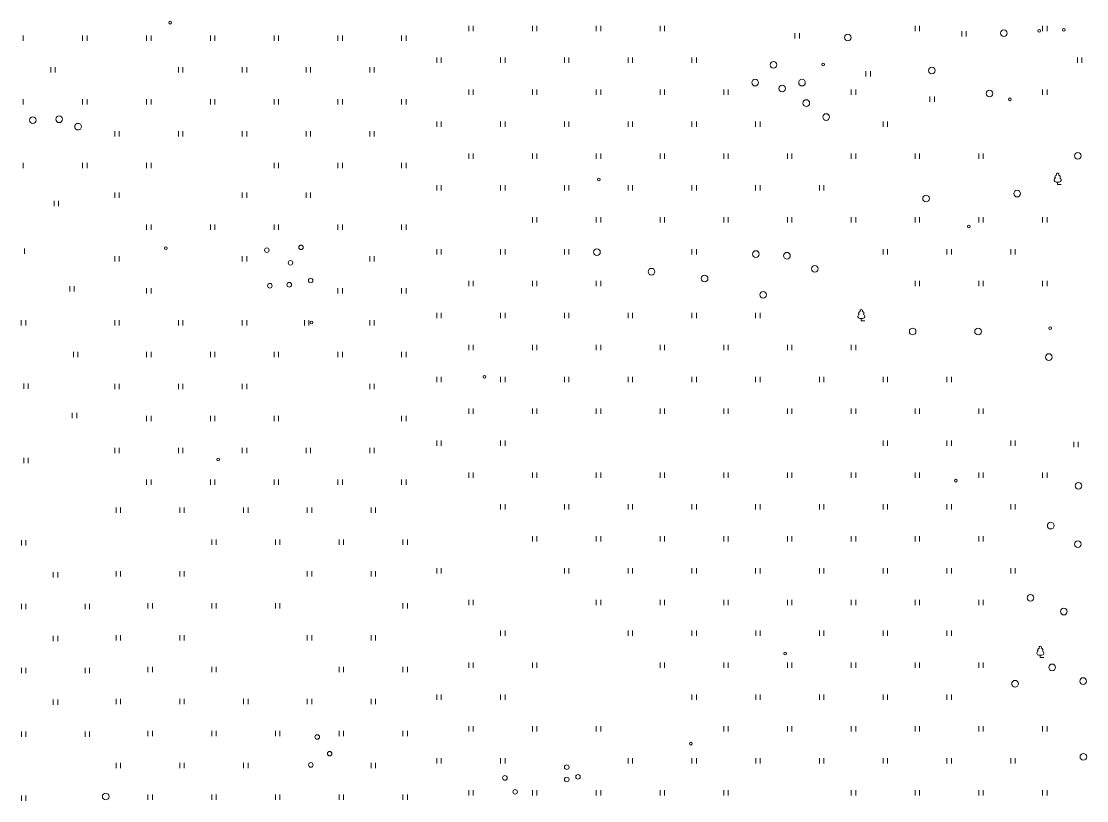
# Model space of a CAD drawing. Extents: x 1000 to 4000, y -4000 to -1000.
# Drawn here: x 3530.4 to 3998.2, y -3649.8 to -3307.8 of the extents above; entities that cross this region are included whole.
import ezdxf

# ---------------------------------------------------------------- set-up
doc = ezdxf.new("R2010")
doc.units = 0
doc.header["$MEASUREMENT"] = 0
doc.layers.get('0').update_dxf_attribs({"linetype": 'CONTINUOUS'})

msp = doc.modelspace()

# ---------------------------------------------------------------- linework, layer by layer
at = {"color": 253, "linetype": 'Continuous', "lineweight": 0}
for p, q in [((3985.46, -3379.37), (3985.46, -3378.28)), ((3985.46, -3379.37), (3986.96, -3379.37)), ((3899.24, -3439.21), (3899.24, -3438.13)), ((3899.24, -3439.21), (3900.74, -3439.21)), ((3977.87, -3587.01), (3977.87, -3585.92)), ((3977.87, -3587.01), (3979.37, -3587.01))]:
    msp.add_line(p, q, dxfattribs=at)
for points in [[(3726.86, -3312.04), (3726.86, -3309.7)], [(3728.81, -3309.7), (3728.81, -3312.04)], [(3754.86, -3312.04), (3754.86, -3309.7)], [(3756.81, -3309.7), (3756.81, -3312.04)], [(3782.86, -3312.04), (3782.86, -3309.7)], [(3784.81, -3309.7), (3784.81, -3312.04)], [(3810.86, -3312.04), (3810.86, -3309.7)], [(3812.81, -3309.7), (3812.81, -3312.04)], [(3922.86, -3312.04), (3922.86, -3309.7)], [(3924.81, -3309.7), (3924.81, -3312.04)], [(3943.37, -3314.34), (3943.37, -3312)], [(3945.32, -3312), (3945.32, -3314.34)], [(3978.86, -3312.04), (3978.86, -3309.7)], [(3980.81, -3309.7), (3980.81, -3312.04)], [(3531.25, -3313.92), (3531.25, -3316.26)], [(3557.3, -3316.26), (3557.3, -3313.92)], [(3559.25, -3313.92), (3559.25, -3316.26)], [(3585.4, -3316.26), (3585.4, -3313.92)], [(3587.35, -3313.92), (3587.35, -3316.26)], [(3613.4, -3316.26), (3613.4, -3313.92)], [(3615.35, -3313.92), (3615.35, -3316.26)], [(3641.4, -3316.26), (3641.4, -3313.92)], [(3643.35, -3313.92), (3643.35, -3316.26)], [(3669.4, -3316.26), (3669.4, -3313.92)], [(3671.35, -3313.92), (3671.35, -3316.26)], [(3697.4, -3316.26), (3697.4, -3313.92)], [(3699.35, -3313.92), (3699.35, -3316.26)], [(3870.11, -3315.27), (3870.11, -3312.93)], [(3872.06, -3312.93), (3872.06, -3315.27)], [(3712.86, -3326.04), (3712.86, -3323.7)], [(3714.81, -3323.7), (3714.81, -3326.04)], [(3740.86, -3326.04), (3740.86, -3323.7)], [(3742.81, -3323.7), (3742.81, -3326.04)], [(3768.86, -3326.04), (3768.86, -3323.7)], [(3770.81, -3323.7), (3770.81, -3326.04)], [(3796.86, -3326.04), (3796.86, -3323.7)], [(3798.81, -3323.7), (3798.81, -3326.04)], [(3824.86, -3326.04), (3824.86, -3323.7)], [(3826.81, -3323.7), (3826.81, -3326.04)], [(3994.15, -3325.94), (3994.15, -3323.6)], [(3996.1, -3323.6), (3996.1, -3325.94)], [(3543.3, -3330.26), (3543.3, -3327.92)], [(3545.25, -3327.92), (3545.25, -3330.26)], [(3599.4, -3330.26), (3599.4, -3327.92)], [(3601.35, -3327.92), (3601.35, -3330.26)], [(3627.4, -3330.26), (3627.4, -3327.92)], [(3629.35, -3327.92), (3629.35, -3330.26)], [(3655.4, -3330.26), (3655.4, -3327.92)], [(3657.35, -3327.92), (3657.35, -3330.26)], [(3683.4, -3330.26), (3683.4, -3327.92)], [(3685.35, -3327.92), (3685.35, -3330.26)], [(3901.3, -3332.02), (3901.3, -3329.68)], [(3903.25, -3329.68), (3903.25, -3332.02)], [(3726.86, -3340.04), (3726.86, -3337.7)], [(3728.81, -3337.7), (3728.81, -3340.04)], [(3754.86, -3340.04), (3754.86, -3337.7)], [(3756.81, -3337.7), (3756.81, -3340.04)], [(3782.86, -3340.04), (3782.86, -3337.7)], [(3784.81, -3337.7), (3784.81, -3340.04)], [(3810.86, -3340.04), (3810.86, -3337.7)], [(3812.81, -3337.7), (3812.81, -3340.04)], [(3838.86, -3340.04), (3838.86, -3337.7)], [(3840.81, -3337.7), (3840.81, -3340.04)], [(3894.86, -3340.04), (3894.86, -3337.7)], [(3896.81, -3337.7), (3896.81, -3340.04)], [(3978.86, -3340.04), (3978.86, -3337.7)], [(3980.81, -3337.7), (3980.81, -3340.04)], [(3531.25, -3341.92), (3531.25, -3344.26)], [(3557.3, -3344.26), (3557.3, -3341.92)], [(3559.25, -3341.92), (3559.25, -3344.26)], [(3585.4, -3344.26), (3585.4, -3341.92)], [(3587.35, -3341.92), (3587.35, -3344.26)], [(3613.4, -3344.26), (3613.4, -3341.92)], [(3615.35, -3341.92), (3615.35, -3344.26)], [(3641.4, -3344.26), (3641.4, -3341.92)], [(3643.35, -3341.92), (3643.35, -3344.26)], [(3669.4, -3344.26), (3669.4, -3341.92)], [(3671.35, -3341.92), (3671.35, -3344.26)], [(3697.4, -3344.26), (3697.4, -3341.92)], [(3699.35, -3341.92), (3699.35, -3344.26)], [(3929.42, -3343.11), (3929.42, -3340.77)], [(3931.37, -3340.77), (3931.37, -3343.11)], [(3712.86, -3354.04), (3712.86, -3351.7)], [(3714.81, -3351.7), (3714.81, -3354.04)], [(3740.86, -3354.04), (3740.86, -3351.7)], [(3742.81, -3351.7), (3742.81, -3354.04)], [(3768.86, -3354.04), (3768.86, -3351.7)], [(3770.81, -3351.7), (3770.81, -3354.04)], [(3796.86, -3354.04), (3796.86, -3351.7)], [(3798.81, -3351.7), (3798.81, -3354.04)], [(3824.86, -3354.04), (3824.86, -3351.7)], [(3826.81, -3351.7), (3826.81, -3354.04)], [(3852.86, -3354.04), (3852.86, -3351.7)], [(3854.81, -3351.7), (3854.81, -3354.04)], [(3908.86, -3354.04), (3908.86, -3351.7)], [(3910.81, -3351.7), (3910.81, -3354.04)], [(3571.4, -3358.26), (3571.4, -3355.92)], [(3573.35, -3355.92), (3573.35, -3358.26)], [(3599.4, -3358.26), (3599.4, -3355.92)], [(3601.35, -3355.92), (3601.35, -3358.26)], [(3627.4, -3358.26), (3627.4, -3355.92)], [(3629.35, -3355.92), (3629.35, -3358.26)], [(3655.4, -3358.26), (3655.4, -3355.92)], [(3657.35, -3355.92), (3657.35, -3358.26)], [(3683.4, -3358.26), (3683.4, -3355.92)], [(3685.35, -3355.92), (3685.35, -3358.26)], [(3726.86, -3368.04), (3726.86, -3365.7)], [(3728.81, -3365.7), (3728.81, -3368.04)], [(3754.86, -3368.04), (3754.86, -3365.7)], [(3756.81, -3365.7), (3756.81, -3368.04)], [(3782.86, -3368.04), (3782.86, -3365.7)], [(3784.81, -3365.7), (3784.81, -3368.04)], [(3810.86, -3368.04), (3810.86, -3365.7)], [(3812.81, -3365.7), (3812.81, -3368.04)], [(3838.86, -3368.04), (3838.86, -3365.7)], [(3840.81, -3365.7), (3840.81, -3368.04)], [(3866.86, -3368.04), (3866.86, -3365.7)], [(3868.81, -3365.7), (3868.81, -3368.04)], [(3894.86, -3368.04), (3894.86, -3365.7)], [(3896.81, -3365.7), (3896.81, -3368.04)], [(3922.86, -3368.04), (3922.86, -3365.7)], [(3924.81, -3365.7), (3924.81, -3368.04)], [(3950.86, -3368.04), (3950.86, -3365.7)], [(3952.81, -3365.7), (3952.81, -3368.04)], [(3531.25, -3369.92), (3531.25, -3372.26)], [(3557.3, -3372.26), (3557.3, -3369.92)], [(3559.25, -3369.92), (3559.25, -3372.26)], [(3585.4, -3372.26), (3585.4, -3369.92)], [(3587.35, -3369.92), (3587.35, -3372.26)], [(3641.4, -3372.26), (3641.4, -3369.92)], [(3643.35, -3369.92), (3643.35, -3372.26)], [(3669.4, -3372.26), (3669.4, -3369.92)], [(3671.35, -3369.92), (3671.35, -3372.26)], [(3697.4, -3372.26), (3697.4, -3369.92)], [(3699.35, -3369.92), (3699.35, -3372.26)], [(3712.86, -3382.04), (3712.86, -3379.7)], [(3714.81, -3379.7), (3714.81, -3382.04)], [(3740.86, -3382.04), (3740.86, -3379.7)], [(3742.81, -3379.7), (3742.81, -3382.04)], [(3768.86, -3382.04), (3768.86, -3379.7)], [(3770.81, -3379.7), (3770.81, -3382.04)], [(3796.86, -3382.04), (3796.86, -3379.7)], [(3798.81, -3379.7), (3798.81, -3382.04)], [(3824.86, -3382.04), (3824.86, -3379.7)], [(3826.81, -3379.7), (3826.81, -3382.04)], [(3852.86, -3382.04), (3852.86, -3379.7)], [(3854.81, -3379.7), (3854.81, -3382.04)], [(3880.86, -3382.04), (3880.86, -3379.7)], [(3882.81, -3379.7), (3882.81, -3382.04)], [(3984.77, -3378.28), (3986.13, -3378.28)], [(3544.75, -3388.94), (3544.75, -3386.6)], [(3546.7, -3386.6), (3546.7, -3388.94)], [(3571.4, -3385.2), (3571.4, -3382.86)], [(3573.35, -3382.86), (3573.35, -3385.2)], [(3627.4, -3385.2), (3627.4, -3382.86)], [(3629.35, -3382.86), (3629.35, -3385.2)], [(3655.4, -3385.2), (3655.4, -3382.86)], [(3657.35, -3382.86), (3657.35, -3385.2)], [(3754.86, -3396.04), (3754.86, -3393.7)], [(3756.81, -3393.7), (3756.81, -3396.04)], [(3782.86, -3396.04), (3782.86, -3393.7)], [(3784.81, -3393.7), (3784.81, -3396.04)], [(3810.86, -3396.04), (3810.86, -3393.7)], [(3812.81, -3393.7), (3812.81, -3396.04)], [(3838.86, -3396.04), (3838.86, -3393.7)], [(3840.81, -3393.7), (3840.81, -3396.04)], [(3866.86, -3396.04), (3866.86, -3393.7)], [(3868.81, -3393.7), (3868.81, -3396.04)], [(3894.86, -3396.04), (3894.86, -3393.7)], [(3896.81, -3393.7), (3896.81, -3396.04)], [(3922.86, -3396.04), (3922.86, -3393.7)], [(3924.81, -3393.7), (3924.81, -3396.04)], [(3950.86, -3396.04), (3950.86, -3393.7)], [(3952.81, -3393.7), (3952.81, -3396.04)], [(3978.86, -3396.04), (3978.86, -3393.7)], [(3980.81, -3393.7), (3980.81, -3396.04)], [(3585.4, -3399.2), (3585.4, -3396.86)], [(3587.35, -3396.86), (3587.35, -3399.2)], [(3613.4, -3399.2), (3613.4, -3396.86)], [(3615.35, -3396.86), (3615.35, -3399.2)], [(3641.4, -3399.2), (3641.4, -3396.86)], [(3643.35, -3396.86), (3643.35, -3399.2)], [(3669.4, -3399.2), (3669.4, -3396.86)], [(3671.35, -3396.86), (3671.35, -3399.2)], [(3697.4, -3399.2), (3697.4, -3396.86)], [(3699.35, -3396.86), (3699.35, -3399.2)], [(3531.78, -3407.44), (3531.78, -3409.78)], [(3712.86, -3410.04), (3712.86, -3407.7)], [(3714.81, -3407.7), (3714.81, -3410.04)], [(3740.86, -3410.04), (3740.86, -3407.7)], [(3742.81, -3407.7), (3742.81, -3410.04)], [(3768.86, -3410.04), (3768.86, -3407.7)], [(3770.81, -3407.7), (3770.81, -3410.04)], [(3824.86, -3410.04), (3824.86, -3407.7)], [(3826.81, -3407.7), (3826.81, -3410.04)], [(3908.86, -3410.04), (3908.86, -3407.7)], [(3910.81, -3407.7), (3910.81, -3410.04)], [(3936.86, -3410.04), (3936.86, -3407.7)], [(3938.81, -3407.7), (3938.81, -3410.04)], [(3964.86, -3410.04), (3964.86, -3407.7)], [(3966.81, -3407.7), (3966.81, -3410.04)], [(3571.4, -3413.2), (3571.4, -3410.86)], [(3573.35, -3410.86), (3573.35, -3413.2)], [(3627.4, -3413.2), (3627.4, -3410.86)], [(3629.35, -3410.86), (3629.35, -3413.2)], [(3683.4, -3413.2), (3683.4, -3410.86)], [(3685.35, -3410.86), (3685.35, -3413.2)], [(3551.68, -3426.34), (3551.68, -3424.01)], [(3553.63, -3424.01), (3553.63, -3426.34)], [(3726.86, -3424.04), (3726.86, -3421.7)], [(3728.81, -3421.7), (3728.81, -3424.04)], [(3754.86, -3424.04), (3754.86, -3421.7)], [(3756.81, -3421.7), (3756.81, -3424.04)], [(3782.86, -3424.04), (3782.86, -3421.7)], [(3784.81, -3421.7), (3784.81, -3424.04)], [(3922.86, -3424.04), (3922.86, -3421.7)], [(3924.81, -3421.7), (3924.81, -3424.04)], [(3950.86, -3424.04), (3950.86, -3421.7)], [(3952.81, -3421.7), (3952.81, -3424.04)], [(3978.86, -3424.04), (3978.86, -3421.7)], [(3980.81, -3421.7), (3980.81, -3424.04)], [(3585.4, -3427.2), (3585.4, -3424.86)], [(3587.35, -3424.86), (3587.35, -3427.2)], [(3669.4, -3427.2), (3669.4, -3424.86)], [(3671.35, -3424.86), (3671.35, -3427.2)], [(3697.4, -3427.2), (3697.4, -3424.86)], [(3699.35, -3424.86), (3699.35, -3427.2)], [(3571.4, -3441.2), (3571.4, -3438.86)], [(3573.35, -3438.86), (3573.35, -3441.2)], [(3599.4, -3441.2), (3599.4, -3438.86)], [(3601.35, -3438.86), (3601.35, -3441.2)], [(3627.4, -3441.2), (3627.4, -3438.86)], [(3629.35, -3438.86), (3629.35, -3441.2)], [(3654.71, -3441.2), (3654.71, -3438.86)], [(3656.66, -3438.86), (3656.66, -3441.2)], [(3683.4, -3441.2), (3683.4, -3438.86)], [(3685.35, -3438.86), (3685.35, -3441.2)], [(3712.86, -3438.04), (3712.86, -3435.7)], [(3714.81, -3435.7), (3714.81, -3438.04)], [(3740.86, -3438.04), (3740.86, -3435.7)], [(3742.81, -3435.7), (3742.81, -3438.04)], [(3768.86, -3438.04), (3768.86, -3435.7)], [(3770.81, -3435.7), (3770.81, -3438.04)], [(3796.86, -3438.04), (3796.86, -3435.7)], [(3798.81, -3435.7), (3798.81, -3438.04)], [(3824.86, -3438.04), (3824.86, -3435.7)], [(3826.81, -3435.7), (3826.81, -3438.04)], [(3852.86, -3438.04), (3852.86, -3435.7)], [(3854.81, -3435.7), (3854.81, -3438.04)], [(3898.55, -3438.13), (3899.92, -3438.13)], [(3530.36, -3441.31), (3530.36, -3438.97)], [(3532.31, -3438.97), (3532.31, -3441.31)], [(3553.28, -3455.2), (3553.28, -3452.86)], [(3555.23, -3452.86), (3555.23, -3455.2)], [(3585.4, -3455.2), (3585.4, -3452.86)], [(3587.35, -3452.86), (3587.35, -3455.2)], [(3613.4, -3455.2), (3613.4, -3452.86)], [(3615.35, -3452.86), (3615.35, -3455.2)], [(3641.4, -3455.2), (3641.4, -3452.86)], [(3643.35, -3452.86), (3643.35, -3455.2)], [(3669.4, -3455.2), (3669.4, -3452.86)], [(3671.35, -3452.86), (3671.35, -3455.2)], [(3697.4, -3455.2), (3697.4, -3452.86)], [(3699.35, -3452.86), (3699.35, -3455.2)], [(3726.86, -3452.04), (3726.86, -3449.7)], [(3728.81, -3449.7), (3728.81, -3452.04)], [(3754.86, -3452.04), (3754.86, -3449.7)], [(3756.81, -3449.7), (3756.81, -3452.04)], [(3782.86, -3452.04), (3782.86, -3449.7)], [(3784.81, -3449.7), (3784.81, -3452.04)], [(3810.86, -3452.04), (3810.86, -3449.7)], [(3812.81, -3449.7), (3812.81, -3452.04)], [(3838.86, -3452.04), (3838.86, -3449.7)], [(3840.81, -3449.7), (3840.81, -3452.04)], [(3866.86, -3452.04), (3866.86, -3449.7)], [(3868.81, -3449.7), (3868.81, -3452.04)], [(3894.86, -3452.04), (3894.86, -3449.7)], [(3896.81, -3449.7), (3896.81, -3452.04)], [(3531.43, -3469.09), (3531.43, -3466.75)], [(3533.38, -3466.75), (3533.38, -3469.09)], [(3571.4, -3469.2), (3571.4, -3466.86)], [(3573.35, -3466.86), (3573.35, -3469.2)], [(3599.4, -3469.2), (3599.4, -3466.86)], [(3601.35, -3466.86), (3601.35, -3469.2)], [(3627.4, -3469.2), (3627.4, -3466.86)], [(3629.35, -3466.86), (3629.35, -3469.2)], [(3683.4, -3469.2), (3683.4, -3466.86)], [(3685.35, -3466.86), (3685.35, -3469.2)], [(3712.86, -3466.04), (3712.86, -3463.7)], [(3714.81, -3463.7), (3714.81, -3466.04)], [(3740.86, -3466.04), (3740.86, -3463.7)], [(3742.81, -3463.7), (3742.81, -3466.04)], [(3768.86, -3466.04), (3768.86, -3463.7)], [(3770.81, -3463.7), (3770.81, -3466.04)], [(3796.86, -3466.04), (3796.86, -3463.7)], [(3798.81, -3463.7), (3798.81, -3466.04)], [(3824.86, -3466.04), (3824.86, -3463.7)], [(3826.81, -3463.7), (3826.81, -3466.04)], [(3852.86, -3466.04), (3852.86, -3463.7)], [(3854.81, -3463.7), (3854.81, -3466.04)], [(3880.86, -3466.04), (3880.86, -3463.7)], [(3882.81, -3463.7), (3882.81, -3466.04)], [(3908.86, -3466.04), (3908.86, -3463.7)], [(3910.81, -3463.7), (3910.81, -3466.04)], [(3936.86, -3466.04), (3936.86, -3463.7)], [(3938.81, -3463.7), (3938.81, -3466.04)], [(3552.75, -3481.91), (3552.75, -3479.57)], [(3554.7, -3479.57), (3554.7, -3481.91)], [(3585.4, -3483.2), (3585.4, -3480.86)], [(3587.35, -3480.86), (3587.35, -3483.2)], [(3613.4, -3483.2), (3613.4, -3480.86)], [(3615.35, -3480.86), (3615.35, -3483.2)], [(3641.4, -3483.2), (3641.4, -3480.86)], [(3643.35, -3480.86), (3643.35, -3483.2)], [(3697.4, -3483.2), (3697.4, -3480.86)], [(3699.35, -3480.86), (3699.35, -3483.2)], [(3726.86, -3480.04), (3726.86, -3477.7)], [(3728.81, -3477.7), (3728.81, -3480.04)], [(3754.86, -3480.04), (3754.86, -3477.7)], [(3756.81, -3477.7), (3756.81, -3480.04)], [(3782.86, -3480.04), (3782.86, -3477.7)], [(3784.81, -3477.7), (3784.81, -3480.04)], [(3810.86, -3480.04), (3810.86, -3477.7)], [(3812.81, -3477.7), (3812.81, -3480.04)], [(3838.86, -3480.04), (3838.86, -3477.7)], [(3840.81, -3477.7), (3840.81, -3480.04)], [(3866.86, -3480.04), (3866.86, -3477.7)], [(3868.81, -3477.7), (3868.81, -3480.04)], [(3894.86, -3480.04), (3894.86, -3477.7)], [(3896.81, -3477.7), (3896.81, -3480.04)], [(3922.86, -3480.04), (3922.86, -3477.7)], [(3924.81, -3477.7), (3924.81, -3480.04)], [(3950.86, -3480.04), (3950.86, -3477.7)], [(3952.81, -3477.7), (3952.81, -3480.04)], [(3571.4, -3497.2), (3571.4, -3494.86)], [(3573.35, -3494.86), (3573.35, -3497.2)], [(3599.4, -3497.2), (3599.4, -3494.86)], [(3601.35, -3494.86), (3601.35, -3497.2)], [(3627.4, -3497.2), (3627.4, -3494.86)], [(3629.35, -3494.86), (3629.35, -3497.2)], [(3655.4, -3497.2), (3655.4, -3494.86)], [(3657.35, -3494.86), (3657.35, -3497.2)], [(3683.4, -3497.2), (3683.4, -3494.86)], [(3685.35, -3494.86), (3685.35, -3497.2)], [(3712.86, -3494.04), (3712.86, -3491.7)], [(3714.81, -3491.7), (3714.81, -3494.04)], [(3740.86, -3494.04), (3740.86, -3491.7)], [(3742.81, -3491.7), (3742.81, -3494.04)], [(3908.86, -3494.04), (3908.86, -3491.7)], [(3910.81, -3491.7), (3910.81, -3494.04)], [(3936.86, -3494.04), (3936.86, -3491.7)], [(3938.81, -3491.7), (3938.81, -3494.04)], [(3964.86, -3494.04), (3964.86, -3491.7)], [(3966.81, -3491.7), (3966.81, -3494.04)], [(3992.56, -3494.57), (3992.56, -3492.23)], [(3994.51, -3492.23), (3994.51, -3494.57)], [(3531.43, -3501.68), (3531.43, -3499.34)], [(3533.38, -3499.34), (3533.38, -3501.68)], [(3585.4, -3511.2), (3585.4, -3508.86)], [(3587.35, -3508.86), (3587.35, -3511.2)], [(3613.4, -3511.2), (3613.4, -3508.86)], [(3615.35, -3508.86), (3615.35, -3511.2)], [(3641.4, -3511.2), (3641.4, -3508.86)], [(3643.35, -3508.86), (3643.35, -3511.2)], [(3669.4, -3511.2), (3669.4, -3508.86)], [(3671.35, -3508.86), (3671.35, -3511.2)], [(3697.4, -3511.2), (3697.4, -3508.86)], [(3699.35, -3508.86), (3699.35, -3511.2)], [(3726.86, -3508.04), (3726.86, -3505.7)], [(3728.81, -3505.7), (3728.81, -3508.04)], [(3754.86, -3508.04), (3754.86, -3505.7)], [(3756.81, -3505.7), (3756.81, -3508.04)], [(3782.86, -3508.04), (3782.86, -3505.7)], [(3784.81, -3505.7), (3784.81, -3508.04)], [(3810.86, -3508.04), (3810.86, -3505.7)], [(3812.81, -3505.7), (3812.81, -3508.04)], [(3838.86, -3508.04), (3838.86, -3505.7)], [(3840.81, -3505.7), (3840.81, -3508.04)], [(3866.86, -3508.04), (3866.86, -3505.7)], [(3868.81, -3505.7), (3868.81, -3508.04)], [(3894.86, -3508.04), (3894.86, -3505.7)], [(3896.81, -3505.7), (3896.81, -3508.04)], [(3922.86, -3508.04), (3922.86, -3505.7)], [(3924.81, -3505.7), (3924.81, -3508.04)], [(3950.86, -3508.04), (3950.86, -3505.7)], [(3952.81, -3505.7), (3952.81, -3508.04)], [(3978.86, -3508.04), (3978.86, -3505.7)], [(3980.81, -3505.7), (3980.81, -3508.04)], [(3571.97, -3523.45), (3571.97, -3521.11)], [(3573.92, -3521.11), (3573.92, -3523.45)], [(3599.97, -3523.45), (3599.97, -3521.11)], [(3601.92, -3521.11), (3601.92, -3523.45)], [(3627.97, -3523.45), (3627.97, -3521.11)], [(3629.92, -3521.11), (3629.92, -3523.45)], [(3655.97, -3523.45), (3655.97, -3521.11)], [(3657.92, -3521.11), (3657.92, -3523.45)], [(3683.97, -3523.45), (3683.97, -3521.11)], [(3685.92, -3521.11), (3685.92, -3523.45)], [(3740.86, -3522.04), (3740.86, -3519.7)], [(3742.81, -3519.7), (3742.81, -3522.04)], [(3768.86, -3522.04), (3768.86, -3519.7)], [(3770.81, -3519.7), (3770.81, -3522.04)], [(3796.86, -3522.04), (3796.86, -3519.7)], [(3798.81, -3519.7), (3798.81, -3522.04)], [(3824.86, -3522.04), (3824.86, -3519.7)], [(3826.81, -3519.7), (3826.81, -3522.04)], [(3852.86, -3522.04), (3852.86, -3519.7)], [(3854.81, -3519.7), (3854.81, -3522.04)], [(3880.86, -3522.04), (3880.86, -3519.7)], [(3882.81, -3519.7), (3882.81, -3522.04)], [(3908.86, -3522.04), (3908.86, -3519.7)], [(3910.81, -3519.7), (3910.81, -3522.04)], [(3936.86, -3522.04), (3936.86, -3519.7)], [(3938.81, -3519.7), (3938.81, -3522.04)], [(3964.86, -3522.04), (3964.86, -3519.7)], [(3966.81, -3519.7), (3966.81, -3522.04)], [(3530.4, -3537.78), (3530.4, -3535.44)], [(3532.35, -3535.44), (3532.35, -3537.78)], [(3613.97, -3537.45), (3613.97, -3535.11)], [(3615.92, -3535.11), (3615.92, -3537.45)], [(3641.97, -3537.45), (3641.97, -3535.11)], [(3643.92, -3535.11), (3643.92, -3537.45)], [(3669.97, -3537.45), (3669.97, -3535.11)], [(3671.92, -3535.11), (3671.92, -3537.45)], [(3697.97, -3537.45), (3697.97, -3535.11)], [(3699.92, -3535.11), (3699.92, -3537.45)], [(3754.86, -3536.04), (3754.86, -3533.7)], [(3756.81, -3533.7), (3756.81, -3536.04)], [(3782.86, -3536.04), (3782.86, -3533.7)], [(3784.81, -3533.7), (3784.81, -3536.04)], [(3810.86, -3536.04), (3810.86, -3533.7)], [(3812.81, -3533.7), (3812.81, -3536.04)], [(3838.86, -3536.04), (3838.86, -3533.7)], [(3840.81, -3533.7), (3840.81, -3536.04)], [(3866.86, -3536.04), (3866.86, -3533.7)], [(3868.81, -3533.7), (3868.81, -3536.04)], [(3894.86, -3536.04), (3894.86, -3533.7)], [(3896.81, -3533.7), (3896.81, -3536.04)], [(3922.86, -3536.04), (3922.86, -3533.7)], [(3924.81, -3533.7), (3924.81, -3536.04)], [(3950.86, -3536.04), (3950.86, -3533.7)], [(3952.81, -3533.7), (3952.81, -3536.04)], [(3544.4, -3551.78), (3544.4, -3549.44)], [(3546.35, -3549.44), (3546.35, -3551.78)], [(3571.97, -3551.45), (3571.97, -3549.11)], [(3573.92, -3549.11), (3573.92, -3551.45)], [(3599.97, -3551.45), (3599.97, -3549.11)], [(3601.92, -3549.11), (3601.92, -3551.45)], [(3655.97, -3551.45), (3655.97, -3549.11)], [(3657.92, -3549.11), (3657.92, -3551.45)], [(3683.97, -3551.45), (3683.97, -3549.11)], [(3685.92, -3549.11), (3685.92, -3551.45)], [(3712.86, -3550.04), (3712.86, -3547.7)], [(3714.81, -3547.7), (3714.81, -3550.04)], [(3768.86, -3550.04), (3768.86, -3547.7)], [(3770.81, -3547.7), (3770.81, -3550.04)], [(3796.86, -3550.04), (3796.86, -3547.7)], [(3798.81, -3547.7), (3798.81, -3550.04)], [(3824.86, -3550.04), (3824.86, -3547.7)], [(3826.81, -3547.7), (3826.81, -3550.04)], [(3852.86, -3550.04), (3852.86, -3547.7)], [(3854.81, -3547.7), (3854.81, -3550.04)], [(3880.86, -3550.04), (3880.86, -3547.7)], [(3882.81, -3547.7), (3882.81, -3550.04)], [(3908.86, -3550.04), (3908.86, -3547.7)], [(3910.81, -3547.7), (3910.81, -3550.04)], [(3936.86, -3550.04), (3936.86, -3547.7)], [(3938.81, -3547.7), (3938.81, -3550.04)], [(3964.86, -3550.04), (3964.86, -3547.7)], [(3966.81, -3547.7), (3966.81, -3550.04)], [(3530.4, -3565.78), (3530.4, -3563.44)], [(3532.35, -3563.44), (3532.35, -3565.78)], [(3558.4, -3565.78), (3558.4, -3563.44)], [(3560.35, -3563.44), (3560.35, -3565.78)], [(3585.97, -3565.45), (3585.97, -3563.11)], [(3587.92, -3563.11), (3587.92, -3565.45)], [(3613.97, -3565.45), (3613.97, -3563.11)], [(3615.92, -3563.11), (3615.92, -3565.45)], [(3641.97, -3565.45), (3641.97, -3563.11)], [(3643.92, -3563.11), (3643.92, -3565.45)], [(3697.97, -3565.45), (3697.97, -3563.11)], [(3699.92, -3563.11), (3699.92, -3565.45)], [(3726.86, -3564.04), (3726.86, -3561.7)], [(3728.81, -3561.7), (3728.81, -3564.04)], [(3782.86, -3564.04), (3782.86, -3561.7)], [(3784.81, -3561.7), (3784.81, -3564.04)], [(3810.86, -3564.04), (3810.86, -3561.7)], [(3812.81, -3561.7), (3812.81, -3564.04)], [(3838.86, -3564.04), (3838.86, -3561.7)], [(3840.81, -3561.7), (3840.81, -3564.04)], [(3866.86, -3564.04), (3866.86, -3561.7)], [(3868.81, -3561.7), (3868.81, -3564.04)], [(3894.86, -3564.04), (3894.86, -3561.7)], [(3896.81, -3561.7), (3896.81, -3564.04)], [(3922.86, -3564.04), (3922.86, -3561.7)], [(3924.81, -3561.7), (3924.81, -3564.04)], [(3950.86, -3564.04), (3950.86, -3561.7)], [(3952.81, -3561.7), (3952.81, -3564.04)], [(3544.4, -3579.78), (3544.4, -3577.44)], [(3546.35, -3577.44), (3546.35, -3579.78)], [(3571.97, -3579.45), (3571.97, -3577.11)], [(3573.92, -3577.11), (3573.92, -3579.45)], [(3599.97, -3579.45), (3599.97, -3577.11)], [(3601.92, -3577.11), (3601.92, -3579.45)], [(3655.97, -3579.45), (3655.97, -3577.11)], [(3657.92, -3577.11), (3657.92, -3579.45)], [(3683.97, -3579.45), (3683.97, -3577.11)], [(3685.92, -3577.11), (3685.92, -3579.45)], [(3740.87, -3577.49), (3740.87, -3575.14)], [(3742.82, -3575.14), (3742.82, -3577.49)], [(3796.87, -3577.49), (3796.87, -3575.14)], [(3798.82, -3575.14), (3798.82, -3577.49)], [(3824.87, -3577.49), (3824.87, -3575.14)], [(3826.82, -3575.14), (3826.82, -3577.49)], [(3852.87, -3577.49), (3852.87, -3575.14)], [(3854.82, -3575.14), (3854.82, -3577.49)], [(3880.87, -3577.49), (3880.87, -3575.14)], [(3882.82, -3575.14), (3882.82, -3577.49)], [(3908.87, -3577.49), (3908.87, -3575.14)], [(3910.82, -3575.14), (3910.82, -3577.49)], [(3936.87, -3577.49), (3936.87, -3575.14)], [(3938.82, -3575.14), (3938.82, -3577.49)], [(3977.18, -3585.92), (3978.54, -3585.92)], [(3530.4, -3593.78), (3530.4, -3591.44)], [(3532.35, -3591.44), (3532.35, -3593.78)], [(3558.4, -3593.78), (3558.4, -3591.44)], [(3560.35, -3591.44), (3560.35, -3593.78)], [(3585.97, -3593.45), (3585.97, -3591.11)], [(3587.92, -3591.11), (3587.92, -3593.45)], [(3613.97, -3593.45), (3613.97, -3591.11)], [(3615.92, -3591.11), (3615.92, -3593.45)], [(3669.97, -3593.45), (3669.97, -3591.11)], [(3671.92, -3591.11), (3671.92, -3593.45)], [(3697.97, -3593.45), (3697.97, -3591.11)], [(3699.92, -3591.11), (3699.92, -3593.45)], [(3726.87, -3591.49), (3726.87, -3589.14)], [(3728.82, -3589.14), (3728.82, -3591.49)], [(3754.87, -3591.49), (3754.87, -3589.14)], [(3756.82, -3589.14), (3756.82, -3591.49)], [(3810.87, -3591.49), (3810.87, -3589.14)], [(3812.82, -3589.14), (3812.82, -3591.49)], [(3838.87, -3591.49), (3838.87, -3589.14)], [(3840.82, -3589.14), (3840.82, -3591.49)], [(3866.87, -3591.49), (3866.87, -3589.14)], [(3868.82, -3589.14), (3868.82, -3591.49)], [(3894.87, -3591.49), (3894.87, -3589.14)], [(3896.82, -3589.14), (3896.82, -3591.49)], [(3922.87, -3591.49), (3922.87, -3589.14)], [(3924.82, -3589.14), (3924.82, -3591.49)], [(3950.87, -3591.49), (3950.87, -3589.14)], [(3952.82, -3589.14), (3952.82, -3591.49)], [(3544.4, -3607.78), (3544.4, -3605.44)], [(3546.35, -3605.44), (3546.35, -3607.78)], [(3571.97, -3607.45), (3571.97, -3605.11)], [(3573.92, -3605.11), (3573.92, -3607.45)], [(3599.97, -3607.45), (3599.97, -3605.11)], [(3601.92, -3605.11), (3601.92, -3607.45)], [(3627.97, -3607.45), (3627.97, -3605.11)], [(3629.92, -3605.11), (3629.92, -3607.45)], [(3655.97, -3607.45), (3655.97, -3605.11)], [(3657.92, -3605.11), (3657.92, -3607.45)], [(3683.97, -3607.45), (3683.97, -3605.11)], [(3685.92, -3605.11), (3685.92, -3607.45)], [(3712.87, -3605.49), (3712.87, -3603.14)], [(3714.82, -3603.14), (3714.82, -3605.49)], [(3740.87, -3605.49), (3740.87, -3603.14)], [(3742.82, -3603.14), (3742.82, -3605.49)], [(3824.87, -3605.49), (3824.87, -3603.14)], [(3826.82, -3603.14), (3826.82, -3605.49)], [(3852.87, -3605.49), (3852.87, -3603.14)], [(3854.82, -3603.14), (3854.82, -3605.49)], [(3880.87, -3605.49), (3880.87, -3603.14)], [(3882.82, -3603.14), (3882.82, -3605.49)], [(3908.87, -3605.49), (3908.87, -3603.14)], [(3910.82, -3603.14), (3910.82, -3605.49)], [(3936.87, -3605.49), (3936.87, -3603.14)], [(3938.82, -3603.14), (3938.82, -3605.49)], [(3530.4, -3621.78), (3530.4, -3619.44)], [(3532.35, -3619.44), (3532.35, -3621.78)], [(3558.4, -3621.78), (3558.4, -3619.44)], [(3560.35, -3619.44), (3560.35, -3621.78)], [(3585.97, -3621.45), (3585.97, -3619.11)], [(3587.92, -3619.11), (3587.92, -3621.45)], [(3613.97, -3621.45), (3613.97, -3619.11)], [(3615.92, -3619.11), (3615.92, -3621.45)], [(3641.97, -3621.45), (3641.97, -3619.11)], [(3643.92, -3619.11), (3643.92, -3621.45)], [(3669.97, -3621.45), (3669.97, -3619.11)], [(3671.92, -3619.11), (3671.92, -3621.45)], [(3697.97, -3621.45), (3697.97, -3619.11)], [(3699.92, -3619.11), (3699.92, -3621.45)], [(3726.87, -3619.49), (3726.87, -3617.14)], [(3728.82, -3617.14), (3728.82, -3619.49)], [(3754.87, -3619.49), (3754.87, -3617.14)], [(3756.82, -3617.14), (3756.82, -3619.49)], [(3782.87, -3619.49), (3782.87, -3617.14)], [(3784.82, -3617.14), (3784.82, -3619.49)], [(3838.87, -3619.49), (3838.87, -3617.14)], [(3840.82, -3617.14), (3840.82, -3619.49)], [(3866.87, -3619.49), (3866.87, -3617.14)], [(3868.82, -3617.14), (3868.82, -3619.49)], [(3894.87, -3619.49), (3894.87, -3617.14)], [(3896.82, -3617.14), (3896.82, -3619.49)], [(3922.87, -3619.49), (3922.87, -3617.14)], [(3924.82, -3617.14), (3924.82, -3619.49)], [(3950.87, -3619.49), (3950.87, -3617.14)], [(3952.82, -3617.14), (3952.82, -3619.49)], [(3978.87, -3619.49), (3978.87, -3617.14)], [(3980.82, -3617.14), (3980.82, -3619.49)], [(3571.97, -3635.45), (3571.97, -3633.11)], [(3573.92, -3633.11), (3573.92, -3635.45)], [(3599.97, -3635.45), (3599.97, -3633.11)], [(3601.92, -3633.11), (3601.92, -3635.45)], [(3627.97, -3635.45), (3627.97, -3633.11)], [(3629.92, -3633.11), (3629.92, -3635.45)], [(3683.97, -3635.45), (3683.97, -3633.11)], [(3685.92, -3633.11), (3685.92, -3635.45)], [(3712.87, -3633.49), (3712.87, -3631.14)], [(3714.82, -3631.14), (3714.82, -3633.49)], [(3740.87, -3633.49), (3740.87, -3631.14)], [(3742.82, -3631.14), (3742.82, -3633.49)], [(3796.87, -3633.49), (3796.87, -3631.14)], [(3798.82, -3631.14), (3798.82, -3633.49)], [(3824.87, -3633.49), (3824.87, -3631.14)], [(3826.82, -3631.14), (3826.82, -3633.49)], [(3852.87, -3633.49), (3852.87, -3631.14)], [(3854.82, -3631.14), (3854.82, -3633.49)], [(3880.87, -3633.49), (3880.87, -3631.14)], [(3882.82, -3631.14), (3882.82, -3633.49)], [(3908.87, -3633.49), (3908.87, -3631.14)], [(3910.82, -3631.14), (3910.82, -3633.49)], [(3936.87, -3633.49), (3936.87, -3631.14)], [(3938.82, -3631.14), (3938.82, -3633.49)], [(3964.87, -3633.49), (3964.87, -3631.14)], [(3966.82, -3631.14), (3966.82, -3633.49)], [(3530.4, -3649.78), (3530.4, -3647.44)], [(3532.35, -3647.44), (3532.35, -3649.78)], [(3585.97, -3649.45), (3585.97, -3647.11)], [(3587.92, -3647.11), (3587.92, -3649.45)], [(3613.97, -3649.45), (3613.97, -3647.11)], [(3615.92, -3647.11), (3615.92, -3649.45)], [(3641.97, -3649.45), (3641.97, -3647.11)], [(3643.92, -3647.11), (3643.92, -3649.45)], [(3669.97, -3649.45), (3669.97, -3647.11)], [(3671.92, -3647.11), (3671.92, -3649.45)], [(3697.97, -3649.45), (3697.97, -3647.11)], [(3699.92, -3647.11), (3699.92, -3649.45)], [(3726.87, -3647.49), (3726.87, -3645.14)], [(3728.82, -3645.14), (3728.82, -3647.49)], [(3754.87, -3647.49), (3754.87, -3645.14)], [(3756.82, -3645.14), (3756.82, -3647.49)], [(3782.87, -3647.49), (3782.87, -3645.14)], [(3784.82, -3645.14), (3784.82, -3647.49)], [(3810.87, -3647.49), (3810.87, -3645.14)], [(3812.82, -3645.14), (3812.82, -3647.49)], [(3838.87, -3647.49), (3838.87, -3645.14)], [(3840.82, -3645.14), (3840.82, -3647.49)], [(3894.87, -3647.49), (3894.87, -3645.14)], [(3896.82, -3645.14), (3896.82, -3647.49)], [(3922.87, -3647.49), (3922.87, -3645.14)], [(3924.82, -3645.14), (3924.82, -3647.49)], [(3950.87, -3647.49), (3950.87, -3645.14)], [(3952.82, -3645.14), (3952.82, -3647.49)], [(3978.87, -3647.49), (3978.87, -3645.14)], [(3980.82, -3645.14), (3980.82, -3647.49)]]:
    msp.add_lwpolyline(points, dxfattribs=at)
for centre, radius in [((3595.7, -3308.35), 0.6), ((3961.81, -3312.99), 1.46), ((3977.35, -3311.91), 0.6), ((3988.2, -3311.45), 0.6), ((3893.38, -3314.81), 1.46), ((3860.69, -3326.87), 1.46), ((3882.54, -3326.7), 0.6), ((3930.19, -3329.33), 1.46), ((3852.66, -3334.66), 1.46), ((3864.47, -3337.22), 1.46), ((3873.21, -3334.66), 1.46), ((3955.59, -3339.44), 1.46), ((3875.1, -3343.62), 1.46), ((3964.43, -3342), 0.6), ((3535.46, -3351.1), 1.46), ((3546.98, -3350.74), 1.46), ((3883.83, -3349.75), 1.46), ((3555.27, -3353.98), 1.46), ((3994.38, -3366.77), 1.46), ((3783.95, -3377.19), 0.6), ((3967.7, -3383.37), 1.46), ((3927.68, -3385.51), 1.46), ((3946.53, -3397.83), 0.6), ((3653.2, -3406.94), 1), ((3593.86, -3407.25), 0.6), ((3638.21, -3408.17), 1), ((3783.16, -3409.02), 1.46), ((3852.92, -3409.89), 1.46), ((3866.61, -3410.61), 1.46), ((3648.59, -3413.72), 1), ((3878.86, -3416.37), 1.46), ((3807.09, -3417.62), 1.46), ((3830.44, -3420.63), 1.46), ((3639.53, -3423.8), 1), ((3648.03, -3423.35), 1), ((3657.46, -3421.48), 1), ((3856.18, -3427.79), 1.46), ((3657.8, -3439.87), 0.6), ((3921.81, -3443.85), 1.46), ((3950.53, -3443.85), 1.46), ((3982.14, -3442.42), 0.6), ((3981.58, -3455.09), 1.46), ((3733.79, -3463.72), 0.6), ((3616.81, -3500.04), 0.6), ((3940.75, -3509.35), 0.6), ((3994.68, -3511.63), 1.46), ((3982.43, -3529.08), 1.46), ((3994.33, -3537.21), 1.46), ((3973.52, -3560.76), 1.46), ((3988.24, -3566.81), 1.46), ((3865.85, -3585.23), 0.6), ((3983.12, -3591.27), 1.46), ((3966.77, -3598.44), 1.46), ((3996.65, -3597.28), 1.46), ((3660.33, -3621.82), 1), ((3824.39, -3624.75), 0.6), ((3665.76, -3629.13), 1), ((3996.78, -3630.57), 1.46), ((3657.49, -3634.09), 1), ((3769.89, -3635.08), 1), ((3742.74, -3639.79), 1), ((3769.89, -3640.5), 1), ((3774.85, -3639.32), 1), ((3567.42, -3647.97), 1.46), ((3747.22, -3645.92), 1)]:
    msp.add_circle(centre, radius, dxfattribs=at)
for centre, radius, start, end in [((3984.78, -3377.4), 0.879, 108.3532, 269.3875), ((3985.02, -3376.02), 0.754, 88.1329, 226.6634), ((3985.46, -3374.91), 0.545, 90, 220.5003), ((3985.46, -3374.91), 0.545, 319.4997, 90), ((3985.9, -3376.02), 0.754, 313.3366, 91.8671), ((3986.14, -3377.4), 0.879, 269.6098, 71.6468), ((3898.56, -3437.25), 0.879, 108.3532, 269.3875), ((3898.8, -3435.87), 0.754, 88.1329, 226.6634), ((3899.24, -3434.76), 0.545, 90, 220.5003), ((3899.24, -3434.76), 0.545, 319.4997, 90), ((3899.68, -3435.87), 0.754, 313.3366, 91.8671), ((3899.92, -3437.25), 0.879, 269.6098, 71.6468), ((3977.43, -3583.66), 0.754, 88.1329, 226.6634), ((3977.87, -3582.55), 0.545, 90, 220.5003), ((3977.87, -3582.55), 0.545, 319.4997, 90), ((3978.3, -3583.66), 0.754, 313.3366, 91.8671), ((3977.19, -3585.04), 0.879, 108.3532, 269.3875), ((3978.55, -3585.04), 0.879, 269.6098, 71.6468)]:
    msp.add_arc(centre, radius, start, end, dxfattribs=at)

doc.saveas('drawing.dxf')
